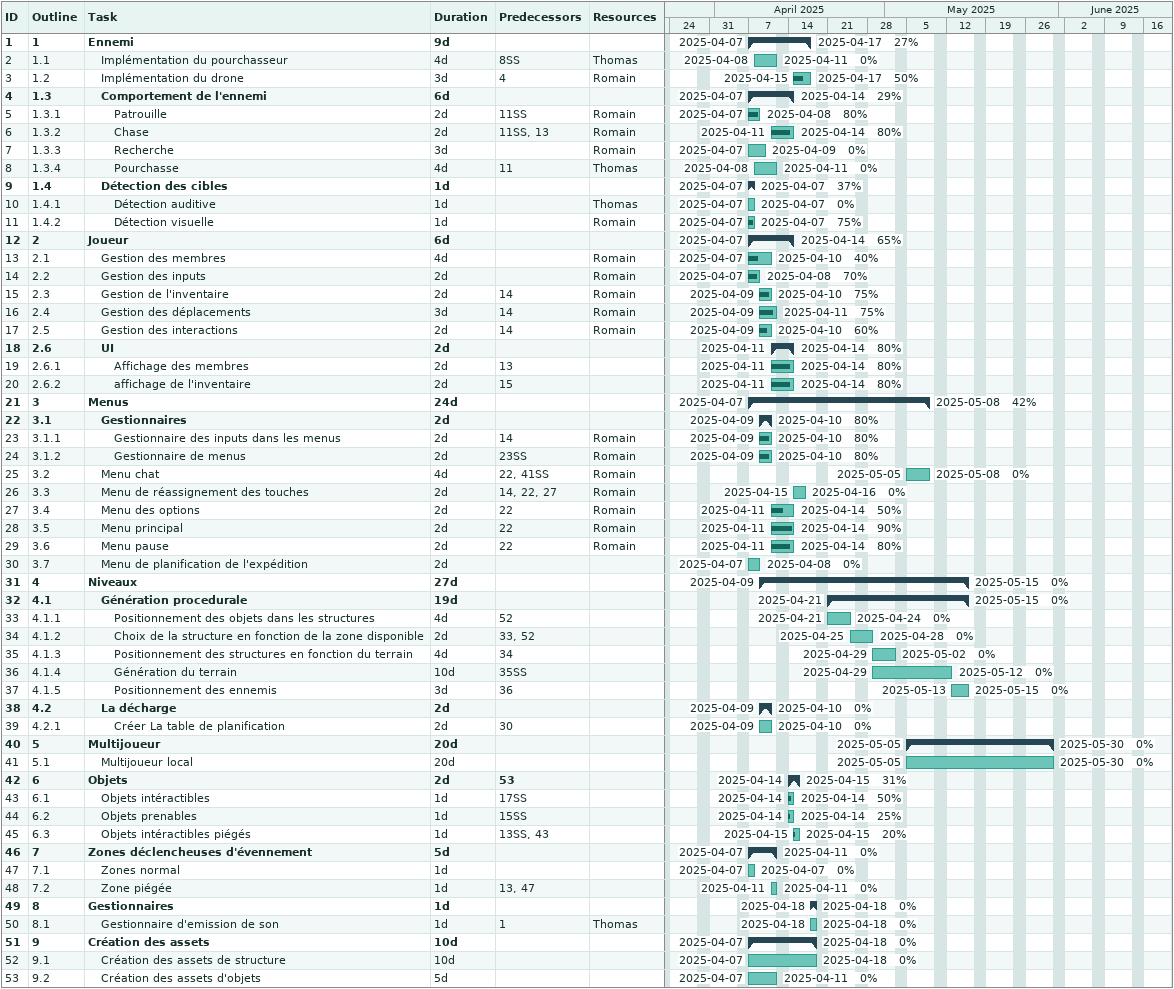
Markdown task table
| ID | WBS | Task | Duration | Start | Finish | Predecessors | Resources | % complete |
|---|---|---|---|---|---|---|---|---|
| 1 | 1 | **Ennemi** | 9d | 2025-04-07 | 2025-04-17 |  |  | 27 |
| 2 | 1.1 | Implémentation du pourchasseur | 4d | 2025-04-08 | 2025-04-11 | 8SS | Thomas | 0 |
| 3 | 1.2 | Implémentation du drone | 3d | 2025-04-15 | 2025-04-17 | 4 | Romain | 50 |
| 4 | 1.3 | **Comportement de l'ennemi** | 6d | 2025-04-07 | 2025-04-14 |  |  | 29 |
| 5 | 1.3.1 | Patrouille | 2d | 2025-04-07 | 2025-04-08 | 11SS | Romain | 80 |
| 6 | 1.3.2 | Chase | 2d | 2025-04-11 | 2025-04-14 | 11SS, 13 | Romain | 80 |
| 7 | 1.3.3 | Recherche | 3d | 2025-04-07 | 2025-04-09 |  | Romain | 0 |
| 8 | 1.3.4 | Pourchasse | 4d | 2025-04-08 | 2025-04-11 | 11 | Thomas | 0 |
| 9 | 1.4 | **Détection des cibles** | 1d | 2025-04-07 | 2025-04-07 |  |  | 37 |
| 10 | 1.4.1 | Détection auditive | 1d | 2025-04-07 | 2025-04-07 |  | Thomas | 0 |
| 11 | 1.4.2 | Détection visuelle | 1d | 2025-04-07 | 2025-04-07 |  | Romain | 75 |
| 12 | 2 | **Joueur** | 6d | 2025-04-07 | 2025-04-14 |  |  | 65 |
| 13 | 2.1 | Gestion des membres | 4d | 2025-04-07 | 2025-04-10 |  | Romain | 40 |
| 14 | 2.2 | Gestion des inputs | 2d | 2025-04-07 | 2025-04-08 |  | Romain | 70 |
| 15 | 2.3 | Gestion de l'inventaire | 2d | 2025-04-09 | 2025-04-10 | 14 | Romain | 75 |
| 16 | 2.4 | Gestion des déplacements | 3d | 2025-04-09 | 2025-04-11 | 14 | Romain | 75 |
| 17 | 2.5 | Gestion des interactions | 2d | 2025-04-09 | 2025-04-10 | 14 | Romain | 60 |
| 18 | 2.6 | **UI** | 2d | 2025-04-11 | 2025-04-14 |  |  | 80 |
| 19 | 2.6.1 | Affichage des membres | 2d | 2025-04-11 | 2025-04-14 | 13 |  | 80 |
| 20 | 2.6.2 | affichage de l'inventaire | 2d | 2025-04-11 | 2025-04-14 | 15 |  | 80 |
| 21 | 3 | **Menus** | 24d | 2025-04-07 | 2025-05-08 |  |  | 42 |
| 22 | 3.1 | **Gestionnaires** | 2d | 2025-04-09 | 2025-04-10 |  |  | 80 |
| 23 | 3.1.1 | Gestionnaire des inputs dans les menus | 2d | 2025-04-09 | 2025-04-10 | 14 | Romain | 80 |
| 24 | 3.1.2 | Gestionnaire de menus | 2d | 2025-04-09 | 2025-04-10 | 23SS | Romain | 80 |
| 25 | 3.2 | Menu chat | 4d | 2025-05-05 | 2025-05-08 | 22, 41SS | Romain | 0 |
| 26 | 3.3 | Menu de réassignement des touches | 2d | 2025-04-15 | 2025-04-16 | 14, 22, 27 | Romain | 0 |
| 27 | 3.4 | Menu des options | 2d | 2025-04-11 | 2025-04-14 | 22 | Romain | 50 |
| 28 | 3.5 | Menu principal | 2d | 2025-04-11 | 2025-04-14 | 22 | Romain | 90 |
| 29 | 3.6 | Menu pause | 2d | 2025-04-11 | 2025-04-14 | 22 | Romain | 80 |
| 30 | 3.7 | Menu de planification de l'expédition | 2d | 2025-04-07 | 2025-04-08 |  |  | 0 |
| 31 | 4 | **Niveaux** | 27d | 2025-04-09 | 2025-05-15 |  |  | 0 |
| 32 | 4.1 | **Génération procedurale** | 19d | 2025-04-21 | 2025-05-15 |  |  | 0 |
| 33 | 4.1.1 | Positionnement des objets dans les structures | 4d | 2025-04-21 | 2025-04-24 | 52 |  | 0 |
| 34 | 4.1.2 | Choix de la structure en fonction de la zone disponible | 2d | 2025-04-25 | 2025-04-28 | 33, 52 |  | 0 |
| 35 | 4.1.3 | Positionnement des structures en fonction du terrain | 4d | 2025-04-29 | 2025-05-02 | 34 |  | 0 |
| 36 | 4.1.4 | Génération du terrain | 10d | 2025-04-29 | 2025-05-12 | 35SS |  | 0 |
| 37 | 4.1.5 | Positionnement des ennemis | 3d | 2025-05-13 | 2025-05-15 | 36 |  | 0 |
| 38 | 4.2 | **La décharge** | 2d | 2025-04-09 | 2025-04-10 |  |  | 0 |
| 39 | 4.2.1 | Créer La table de planification | 2d | 2025-04-09 | 2025-04-10 | 30 |  | 0 |
| 40 | 5 | **Multijoueur** | 20d | 2025-05-05 | 2025-05-30 |  |  | 0 |
| 41 | 5.1 | Multijoueur local | 20d | 2025-05-05 | 2025-05-30 |  |  | 0 |
| 42 | 6 | **Objets** | 2d | 2025-04-14 | 2025-04-15 | 53 |  | 31 |
| 43 | 6.1 | Objets intéractibles | 1d | 2025-04-14 | 2025-04-14 | 17SS |  | 50 |
| 44 | 6.2 | Objets prenables | 1d | 2025-04-14 | 2025-04-14 | 15SS |  | 25 |
| 45 | 6.3 | Objets intéractibles piégés | 1d | 2025-04-15 | 2025-04-15 | 13SS, 43 |  | 20 |
| 46 | 7 | **Zones déclencheuses d'évennement** | 5d | 2025-04-07 | 2025-04-11 |  |  | 0 |
| 47 | 7.1 | Zones normal | 1d | 2025-04-07 | 2025-04-07 |  |  | 0 |
| 48 | 7.2 | Zone piégée | 1d | 2025-04-11 | 2025-04-11 | 13, 47 |  | 0 |
| 49 | 8 | **Gestionnaires** | 1d | 2025-04-18 | 2025-04-18 |  |  | 0 |
| 50 | 8.1 | Gestionnaire d'emission de son | 1d | 2025-04-18 | 2025-04-18 | 1 | Thomas | 0 |
| 51 | 9 | **Création des assets** | 10d | 2025-04-07 | 2025-04-18 |  |  | 0 |
| 52 | 9.1 | Création des assets de structure | 10d | 2025-04-07 | 2025-04-18 |  |  | 0 |
| 53 | 9.2 | Création des assets d'objets | 5d | 2025-04-07 | 2025-04-11 |  |  | 0 |
